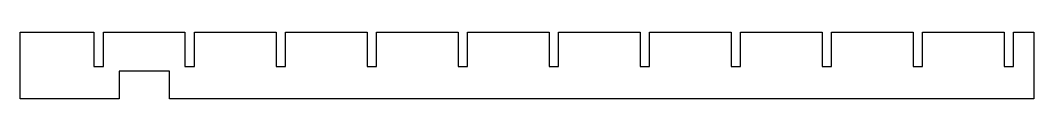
# Model space of a CAD drawing. Header units: millimetres. Extents: x -240 to -59, y 0 to 12.
import ezdxf

# ---------------------------------------------------------------- set-up
doc = ezdxf.new("R2010")
doc.units = ezdxf.units.MM
doc.layers.get('0').update_dxf_attribs({"linetype": 'CONTINUOUS'})

msp = doc.modelspace()

# ---------------------------------------------------------------- linework, layer by layer
msp.add_lwpolyline([(-58.5, 12), (-58.5, 0), (-213.3, 0), (-213.3, 5), (-222.3, 5), (-222.3, 0), (-240, 0), (-240, 12), (-226.8, 12), (-226.8, 5.8), (-225.1, 5.8), (-225.1, 12), (-210.5, 12), (-210.5, 5.8), (-208.8, 5.8), (-208.8, 12), (-194.2, 12), (-194.2, 5.8), (-192.5, 5.8), (-192.5, 12), (-177.9, 12), (-177.9, 5.8), (-176.2, 5.8), (-176.2, 12), (-161.6, 12), (-161.6, 5.8), (-159.9, 5.8), (-159.9, 12), (-145.3, 12), (-145.3, 5.8), (-143.6, 5.8), (-143.6, 12), (-129, 12), (-129, 5.8), (-127.3, 5.8), (-127.3, 12), (-112.7, 12), (-112.7, 5.8), (-111, 5.8), (-111, 12), (-96.4, 12), (-96.4, 5.8), (-94.7, 5.8), (-94.7, 12), (-80.1, 12), (-80.1, 5.8), (-78.4, 5.8), (-78.4, 12), (-63.8, 12), (-63.8, 5.8), (-62.1, 5.8), (-62.1, 12)], close=True)

doc.saveas('drawing.dxf')
